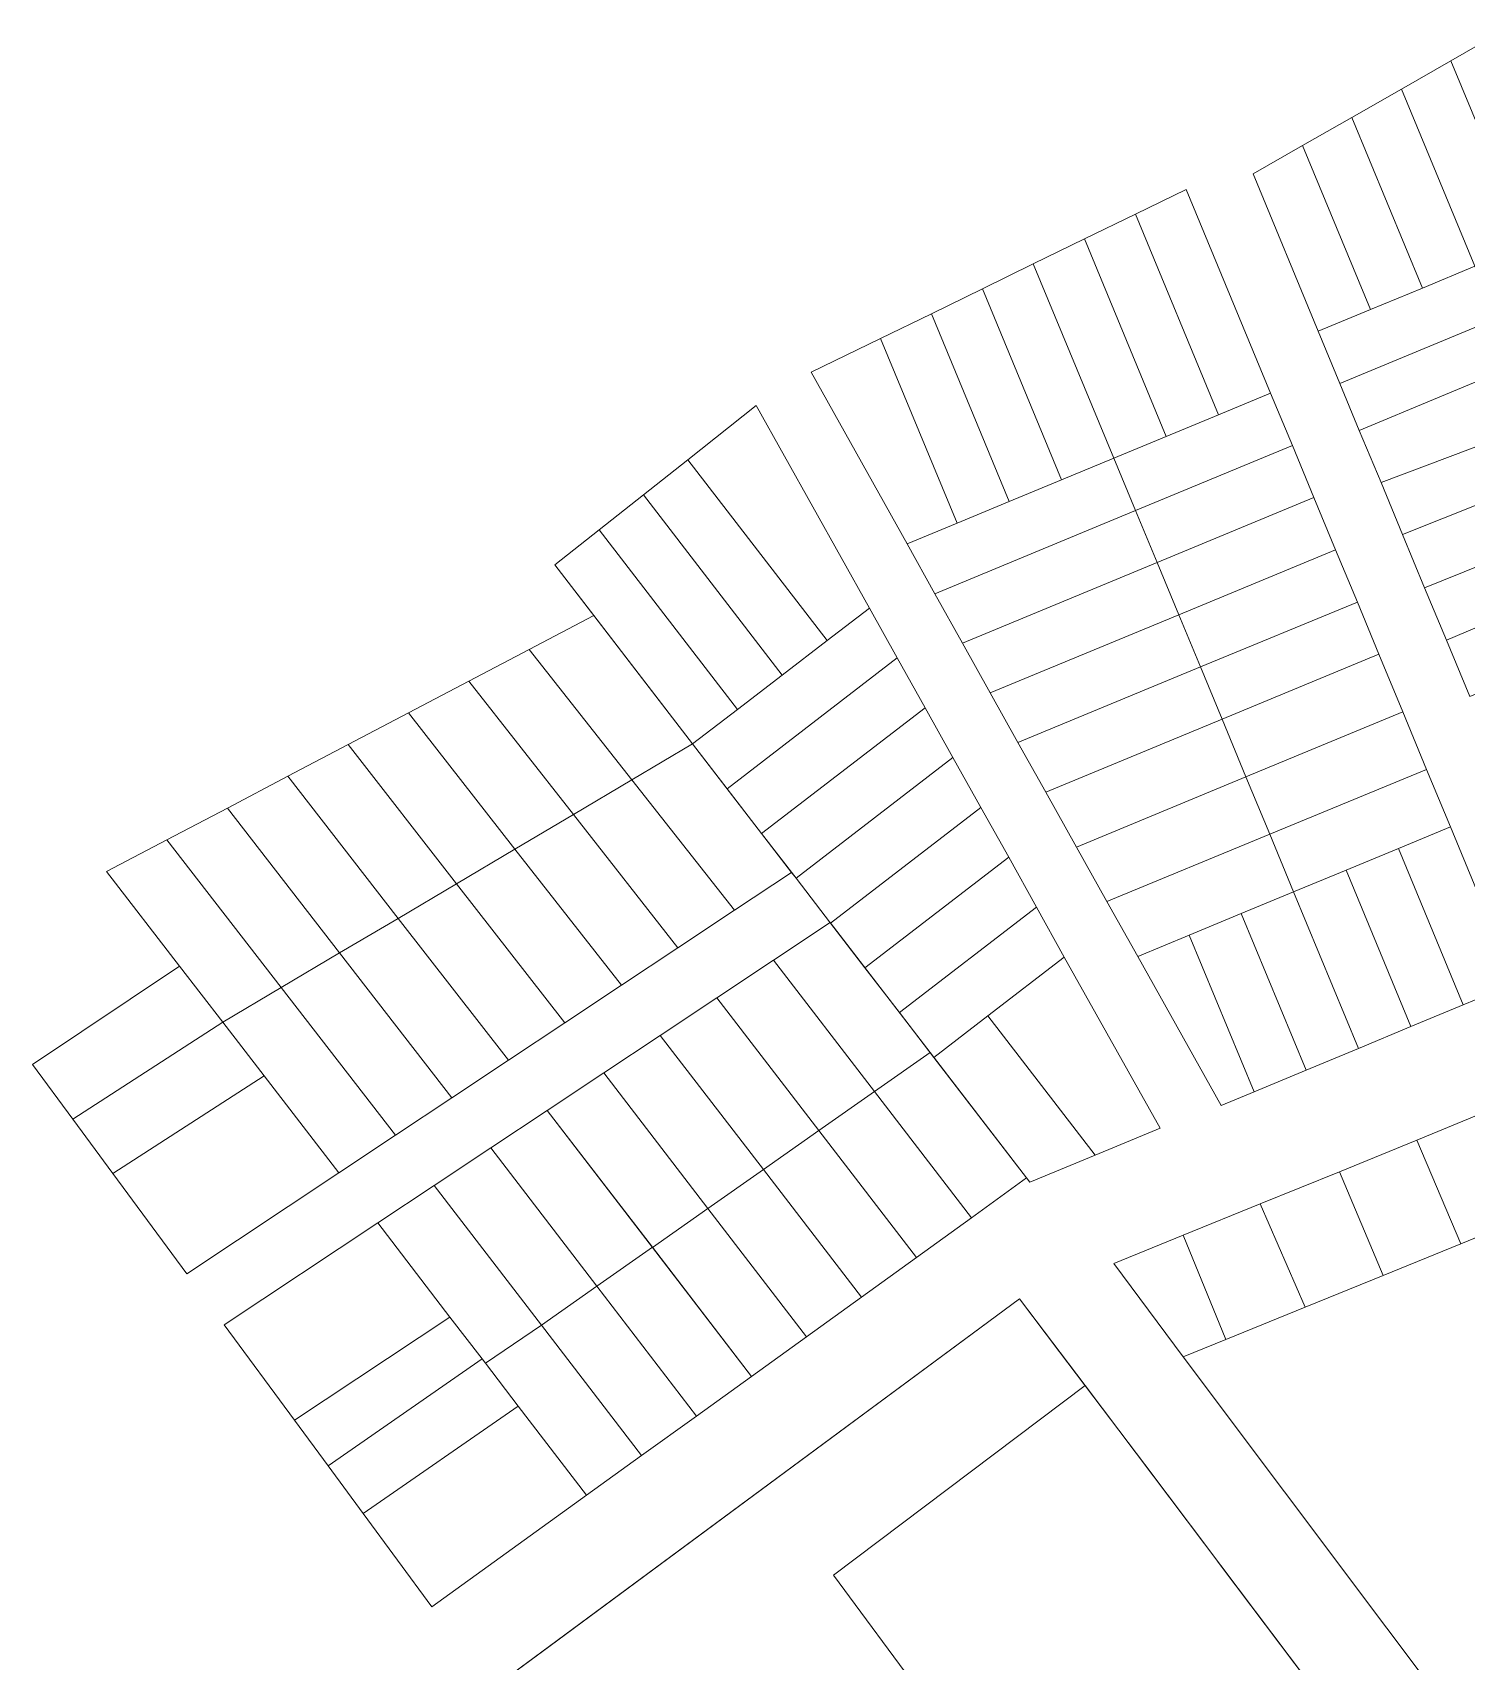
# Model space of a CAD drawing. Header units: metres. Extents: x 3873 to 16340, y -5213 to 3289.
# Drawn here: x 3881.9 to 4135.6, y 2550.4 to 2838.7 of the extents above; entities that cross this region are included whole.
import ezdxf

# ---------------------------------------------------------------- set-up
doc = ezdxf.new("R2010")
doc.units = ezdxf.units.M
doc.layers.add('CONTEXTO-MANZANAS', color=8, linetype='Continuous', lineweight=0, plot=False)
doc.layers.add('CONTEXTO-PARCELAS', color=9, linetype='Continuous', lineweight=0, plot=False)

msp = doc.modelspace()

# ---------------------------------------------------------------- linework, layer by layer
at = {"layer": 'CONTEXTO-MANZANAS'}
for points in [[(4132.82, 2833.69), (4141.57, 2838.69)], [(4136.16, 2721.19), (4132.04, 2731.13), (4128.16, 2740.44), (4124.25, 2749.88), (4120.47, 2759.04), (4116.63, 2768.29), (4113.19, 2776.6), (4109.35, 2785.85), (4097.82, 2813.69), (4106.57, 2818.69), (4115.32, 2823.69), (4124.07, 2828.69), (4132.82, 2833.69)], [(4067.97, 2802.16), (4077, 2806.57), (4085.97, 2810.94), (4100.94, 2774.85), (4104.79, 2765.6), (4108.6, 2756.38), (4112.44, 2747.13), (4116.29, 2737.88), (4120.1, 2728.66), (4124.32, 2718.47), (4128.54, 2708.29), (4132.75, 2698.1), (4144.22, 2670.41), (4135, 2666.6), (4125.75, 2662.75), (4116.5, 2658.91), (4107.25, 2655.07), (4098, 2651.22), (4092.16, 2648.82), (4077.41, 2675.19), (4071.97, 2684.88), (4066.57, 2694.54), (4061.13, 2704.25), (4056.22, 2713.04), (4051.32, 2721.82), (4046.41, 2730.6), (4041.5, 2739.38), (4036.6, 2748.19), (4019.63, 2778.57), (4031.88, 2784.54), (4040.91, 2788.94), (4049.94, 2793.35), (4058.94, 2797.75), (4067.97, 2802.16)], [(3974.28, 2744.49), (3982.12, 2750.69), (3989.97, 2756.89), (3997.82, 2763.09), (4009.91, 2772.68), (4029.93, 2736.84), (4034.86, 2728.01), (4039.79, 2719.19), (4044.72, 2710.37), (4049.65, 2701.54), (4054.58, 2692.72), (4059.5, 2683.89), (4064.43, 2675.07), (4081.41, 2644.79), (4069.87, 2640.01), (4058.33, 2635.22), (4041.35, 2657.31), (4035.25, 2665.23), (4029.15, 2673.16), (4023.05, 2681.08), (4016.96, 2689.01), (4016.16, 2690.04), (4010.86, 2696.94), (4004.76, 2704.86), (3998.66, 2712.79), (3981.17, 2735.54), (3974.28, 2744.49)], [(4023, 2681.16), (4040.68, 2658.18), (4057.75, 2635.98), (4047.98, 2628.93), (4038.25, 2621.91), (4028.51, 2614.89), (4018.79, 2607.88), (4009.07, 2600.86), (3999.33, 2593.83), (3989.63, 2586.84), (3979.89, 2579.82), (3952.51, 2560.06), (3940.35, 2576.57), (3934.13, 2585.02), (3928.2, 2593.08), (3915.75, 2609.99), (3942.92, 2628.02), (3952.92, 2634.66), (3962.92, 2641.29), (3972.92, 2647.93), (3982.93, 2654.57), (3992.93, 2661.21), (4002.93, 2667.84), (4012.96, 2674.5), (4023, 2681.16)], [(4139.46, 2532.41), (4085.43, 2604.3), (4073.2, 2620.85), (4085.46, 2625.87), (4099.08, 2631.42), (4113.1, 2637.05), (4126.78, 2642.69), (4140.4, 2648.27)], [(4063.6, 2605.22), (4078.66, 2585.25), (4090.69, 2569.25), (4092.16, 2567.29), (4131.29, 2515.38), (4079, 2476.76), (4034.79, 2444.07), (3960, 2543.25), (3972.07, 2552.16), (4056.5, 2614.57), (4063.6, 2605.22)]]:
    msp.add_lwpolyline(points, dxfattribs=at)
at = {"layer": 'CONTEXTO-PARCELAS'}
for points in [[(4146.32, 2801.16), (4132.82, 2833.69), (4141.57, 2838.69), (4155.54, 2804.97), (4146.32, 2801.16)], [(4146.32, 2801.16), (4132.82, 2833.69), (4141.57, 2838.69), (4155.54, 2804.97), (4146.32, 2801.16)], [(4146.32, 2801.16), (4132.82, 2833.69), (4141.57, 2838.69), (4155.54, 2804.97), (4146.32, 2801.16)], [(4137.07, 2797.32), (4124.07, 2828.69), (4132.82, 2833.69), (4146.32, 2801.16), (4137.07, 2797.32)], [(4137.07, 2797.32), (4124.07, 2828.69), (4132.82, 2833.69), (4146.32, 2801.16), (4137.07, 2797.32)], [(4137.07, 2797.32), (4124.07, 2828.69), (4132.82, 2833.69), (4146.32, 2801.16), (4137.07, 2797.32)], [(4127.82, 2793.47), (4115.32, 2823.69), (4124.07, 2828.69), (4137.07, 2797.32), (4127.82, 2793.47)], [(4127.82, 2793.47), (4115.32, 2823.69), (4124.07, 2828.69), (4137.07, 2797.32), (4127.82, 2793.47)], [(4127.82, 2793.47), (4115.32, 2823.69), (4124.07, 2828.69), (4137.07, 2797.32), (4127.82, 2793.47)], [(4118.6, 2789.66), (4106.57, 2818.69), (4115.32, 2823.69), (4127.82, 2793.47), (4118.6, 2789.66)], [(4118.6, 2789.66), (4106.57, 2818.69), (4115.32, 2823.69), (4127.82, 2793.47), (4118.6, 2789.66)], [(4118.6, 2789.66), (4106.57, 2818.69), (4115.32, 2823.69), (4127.82, 2793.47), (4118.6, 2789.66)], [(4109.35, 2785.85), (4097.82, 2813.69), (4106.57, 2818.69), (4118.6, 2789.66), (4109.35, 2785.85)], [(4109.35, 2785.85), (4097.82, 2813.69), (4106.57, 2818.69), (4118.6, 2789.66), (4109.35, 2785.85)], [(4109.35, 2785.85), (4097.82, 2813.69), (4106.57, 2818.69), (4118.6, 2789.66), (4109.35, 2785.85)], [(4077, 2806.57), (4085.97, 2810.94), (4100.94, 2774.85), (4091.72, 2771.04), (4077, 2806.57)], [(4077, 2806.57), (4085.97, 2810.94), (4100.94, 2774.85), (4091.72, 2771.04), (4077, 2806.57)], [(4077, 2806.57), (4085.97, 2810.94), (4100.94, 2774.85), (4091.72, 2771.04), (4077, 2806.57)], [(4067.97, 2802.16), (4077, 2806.57), (4091.72, 2771.04), (4082.47, 2767.19), (4067.97, 2802.16)], [(4067.97, 2802.16), (4077, 2806.57), (4091.72, 2771.04), (4082.47, 2767.19), (4067.97, 2802.16)], [(4067.97, 2802.16), (4077, 2806.57), (4091.72, 2771.04), (4082.47, 2767.19), (4067.97, 2802.16)], [(4058.94, 2797.75), (4067.97, 2802.16), (4082.47, 2767.19), (4073.19, 2763.35), (4058.94, 2797.75)], [(4058.94, 2797.75), (4067.97, 2802.16), (4082.47, 2767.19), (4073.19, 2763.35), (4058.94, 2797.75)], [(4058.94, 2797.75), (4067.97, 2802.16), (4082.47, 2767.19), (4073.19, 2763.35), (4058.94, 2797.75)], [(4063.94, 2759.54), (4049.94, 2793.35), (4058.94, 2797.75), (4073.19, 2763.35), (4063.94, 2759.54)], [(4063.94, 2759.54), (4049.94, 2793.35), (4058.94, 2797.75), (4073.19, 2763.35), (4063.94, 2759.54)], [(4063.94, 2759.54), (4049.94, 2793.35), (4058.94, 2797.75), (4073.19, 2763.35), (4063.94, 2759.54)], [(4109.35, 2785.85), (4118.6, 2789.66), (4127.82, 2793.47), (4137.07, 2797.32), (4140.88, 2788.07), (4113.19, 2776.6), (4109.35, 2785.85)], [(4109.35, 2785.85), (4118.6, 2789.66), (4127.82, 2793.47), (4137.07, 2797.32), (4140.88, 2788.07), (4113.19, 2776.6), (4109.35, 2785.85)], [(4109.35, 2785.85), (4118.6, 2789.66), (4127.82, 2793.47), (4137.07, 2797.32), (4140.88, 2788.07), (4113.19, 2776.6), (4109.35, 2785.85)], [(4054.69, 2755.69), (4040.91, 2788.94), (4049.94, 2793.35), (4063.94, 2759.54), (4054.69, 2755.69)], [(4054.69, 2755.69), (4040.91, 2788.94), (4049.94, 2793.35), (4063.94, 2759.54), (4054.69, 2755.69)], [(4054.69, 2755.69), (4040.91, 2788.94), (4049.94, 2793.35), (4063.94, 2759.54), (4054.69, 2755.69)], [(4045.44, 2751.85), (4031.88, 2784.54), (4040.91, 2788.94), (4054.69, 2755.69), (4045.44, 2751.85)], [(4045.44, 2751.85), (4031.88, 2784.54), (4040.91, 2788.94), (4054.69, 2755.69), (4045.44, 2751.85)], [(4045.44, 2751.85), (4031.88, 2784.54), (4040.91, 2788.94), (4054.69, 2755.69), (4045.44, 2751.85)], [(4116.63, 2768.29), (4113.19, 2776.6), (4140.88, 2788.07), (4144.35, 2779.82), (4116.63, 2768.29)], [(4116.63, 2768.29), (4113.19, 2776.6), (4140.88, 2788.07), (4144.35, 2779.82), (4116.63, 2768.29)], [(4116.63, 2768.29), (4113.19, 2776.6), (4140.88, 2788.07), (4144.35, 2779.82), (4116.63, 2768.29)], [(4036.6, 2748.19), (4019.63, 2778.57), (4031.88, 2784.54), (4045.44, 2751.85), (4036.6, 2748.19)], [(4036.6, 2748.19), (4019.63, 2778.57), (4031.88, 2784.54), (4045.44, 2751.85), (4036.6, 2748.19)], [(4036.6, 2748.19), (4019.63, 2778.57), (4031.88, 2784.54), (4045.44, 2751.85), (4036.6, 2748.19)], [(4144.35, 2779.82), (4144.69, 2778.85), (4148.54, 2769.6), (4120.47, 2759.04), (4116.63, 2768.29), (4144.35, 2779.82)], [(4144.35, 2779.82), (4144.69, 2778.85), (4148.54, 2769.6), (4120.47, 2759.04), (4116.63, 2768.29), (4144.35, 2779.82)], [(4144.35, 2779.82), (4144.69, 2778.85), (4148.54, 2769.6), (4120.47, 2759.04), (4116.63, 2768.29), (4144.35, 2779.82)], [(4077.04, 2754.1), (4073.19, 2763.35), (4082.47, 2767.19), (4091.72, 2771.04), (4100.94, 2774.85), (4104.79, 2765.6), (4077.04, 2754.1)], [(4077.04, 2754.1), (4073.19, 2763.35), (4082.47, 2767.19), (4091.72, 2771.04), (4100.94, 2774.85), (4104.79, 2765.6), (4077.04, 2754.1)], [(4077.04, 2754.1), (4073.19, 2763.35), (4082.47, 2767.19), (4091.72, 2771.04), (4100.94, 2774.85), (4104.79, 2765.6), (4077.04, 2754.1)], [(3997.82, 2763.09), (4009.91, 2772.68), (4029.93, 2736.84), (4022.44, 2731.08), (3997.82, 2763.09)], [(3997.82, 2763.09), (4009.91, 2772.68), (4029.93, 2736.84), (4022.44, 2731.08), (3997.82, 2763.09)], [(4124.25, 2749.88), (4120.47, 2759.04), (4148.54, 2769.6), (4152.1, 2760.97), (4124.25, 2749.88)], [(4124.25, 2749.88), (4120.47, 2759.04), (4148.54, 2769.6), (4152.1, 2760.97), (4124.25, 2749.88)], [(4124.25, 2749.88), (4120.47, 2759.04), (4148.54, 2769.6), (4152.1, 2760.97), (4124.25, 2749.88)], [(4077.04, 2754.1), (4104.79, 2765.6), (4108.6, 2756.38), (4080.85, 2744.88), (4077.04, 2754.1)], [(4077.04, 2754.1), (4104.79, 2765.6), (4108.6, 2756.38), (4080.85, 2744.88), (4077.04, 2754.1)], [(4077.04, 2754.1), (4104.79, 2765.6), (4108.6, 2756.38), (4080.85, 2744.88), (4077.04, 2754.1)], [(3989.97, 2756.89), (3997.82, 2763.09), (4022.44, 2731.08), (4014.52, 2724.98), (3989.97, 2756.89)], [(3989.97, 2756.89), (3997.82, 2763.09), (4022.44, 2731.08), (4014.52, 2724.98), (3989.97, 2756.89)], [(4041.5, 2739.38), (4036.6, 2748.19), (4045.44, 2751.85), (4054.69, 2755.69), (4063.94, 2759.54), (4073.19, 2763.35), (4077.04, 2754.1), (4041.5, 2739.38)], [(4041.5, 2739.38), (4036.6, 2748.19), (4045.44, 2751.85), (4054.69, 2755.69), (4063.94, 2759.54), (4073.19, 2763.35), (4077.04, 2754.1), (4041.5, 2739.38)], [(4041.5, 2739.38), (4036.6, 2748.19), (4045.44, 2751.85), (4054.69, 2755.69), (4063.94, 2759.54), (4073.19, 2763.35), (4077.04, 2754.1), (4041.5, 2739.38)], [(4128.16, 2740.44), (4124.25, 2749.88), (4152.1, 2760.97), (4152.35, 2760.38), (4155.97, 2751.63), (4128.16, 2740.44)], [(4128.16, 2740.44), (4124.25, 2749.88), (4152.1, 2760.97), (4152.35, 2760.38), (4155.97, 2751.63), (4128.16, 2740.44)], [(4128.16, 2740.44), (4124.25, 2749.88), (4152.1, 2760.97), (4152.35, 2760.38), (4155.97, 2751.63), (4128.16, 2740.44)], [(3982.12, 2750.69), (3989.97, 2756.89), (4014.52, 2724.98), (4006.59, 2718.89), (3982.12, 2750.69)], [(3982.12, 2750.69), (3989.97, 2756.89), (4014.52, 2724.98), (4006.59, 2718.89), (3982.12, 2750.69)], [(4084.69, 2735.63), (4080.85, 2744.88), (4108.6, 2756.38), (4112.44, 2747.13), (4084.69, 2735.63)], [(4084.69, 2735.63), (4080.85, 2744.88), (4108.6, 2756.38), (4112.44, 2747.13), (4084.69, 2735.63)], [(4084.69, 2735.63), (4080.85, 2744.88), (4108.6, 2756.38), (4112.44, 2747.13), (4084.69, 2735.63)], [(4046.41, 2730.6), (4041.5, 2739.38), (4077.04, 2754.1), (4080.85, 2744.88), (4046.41, 2730.6)], [(4046.41, 2730.6), (4041.5, 2739.38), (4077.04, 2754.1), (4080.85, 2744.88), (4046.41, 2730.6)], [(4046.41, 2730.6), (4041.5, 2739.38), (4077.04, 2754.1), (4080.85, 2744.88), (4046.41, 2730.6)], [(3974.28, 2744.49), (3982.12, 2750.69), (4006.59, 2718.89), (3998.66, 2712.79), (3974.28, 2744.49)], [(3974.28, 2744.49), (3982.12, 2750.69), (4006.59, 2718.89), (3998.66, 2712.79), (3974.28, 2744.49)], [(4132.04, 2731.13), (4128.16, 2740.44), (4155.97, 2751.63), (4156.19, 2751.13), (4159.63, 2742.82), (4132.04, 2731.13)], [(4132.04, 2731.13), (4128.16, 2740.44), (4155.97, 2751.63), (4156.19, 2751.13), (4159.63, 2742.82), (4132.04, 2731.13)], [(4132.04, 2731.13), (4128.16, 2740.44), (4155.97, 2751.63), (4156.19, 2751.13), (4159.63, 2742.82), (4132.04, 2731.13)], [(4046.41, 2730.6), (4080.85, 2744.88), (4084.69, 2735.63), (4051.32, 2721.82), (4046.41, 2730.6)], [(4046.41, 2730.6), (4080.85, 2744.88), (4084.69, 2735.63), (4051.32, 2721.82), (4046.41, 2730.6)], [(4046.41, 2730.6), (4080.85, 2744.88), (4084.69, 2735.63), (4051.32, 2721.82), (4046.41, 2730.6)], [(4088.5, 2726.41), (4084.69, 2735.63), (4112.44, 2747.13), (4116.29, 2737.88), (4088.5, 2726.41)], [(4088.5, 2726.41), (4084.69, 2735.63), (4112.44, 2747.13), (4116.29, 2737.88), (4088.5, 2726.41)], [(4088.5, 2726.41), (4084.69, 2735.63), (4112.44, 2747.13), (4116.29, 2737.88), (4088.5, 2726.41)], [(4132.04, 2731.13), (4159.63, 2742.82), (4160, 2741.91), (4163.85, 2732.66), (4136.16, 2721.19), (4132.04, 2731.13)], [(4132.04, 2731.13), (4159.63, 2742.82), (4160, 2741.91), (4163.85, 2732.66), (4136.16, 2721.19), (4132.04, 2731.13)], [(4132.04, 2731.13), (4159.63, 2742.82), (4160, 2741.91), (4163.85, 2732.66), (4136.16, 2721.19), (4132.04, 2731.13)], [(4029.93, 2736.84), (4034.86, 2728.01), (4004.76, 2704.86), (3998.66, 2712.79), (4006.59, 2718.89), (4014.52, 2724.98), (4022.44, 2731.08), (4029.93, 2736.84)], [(4029.93, 2736.84), (4034.86, 2728.01), (4004.76, 2704.86), (3998.66, 2712.79), (4006.59, 2718.89), (4014.52, 2724.98), (4022.44, 2731.08), (4029.93, 2736.84)], [(4088.5, 2726.41), (4116.29, 2737.88), (4120.1, 2728.66), (4092.35, 2717.19), (4088.5, 2726.41)], [(4088.5, 2726.41), (4116.29, 2737.88), (4120.1, 2728.66), (4092.35, 2717.19), (4088.5, 2726.41)], [(4088.5, 2726.41), (4116.29, 2737.88), (4120.1, 2728.66), (4092.35, 2717.19), (4088.5, 2726.41)], [(3981.17, 2735.54), (3998.66, 2712.79), (3987.91, 2706.42), (3969.73, 2729.53), (3981.17, 2735.54)], [(3981.17, 2735.54), (3998.66, 2712.79), (3987.91, 2706.42), (3969.73, 2729.53), (3981.17, 2735.54)], [(3981.17, 2735.54), (3998.66, 2712.79), (3987.91, 2706.42), (3969.73, 2729.53), (3981.17, 2735.54)], [(4056.22, 2713.04), (4051.32, 2721.82), (4084.69, 2735.63), (4088.5, 2726.41), (4056.22, 2713.04)], [(4056.22, 2713.04), (4051.32, 2721.82), (4084.69, 2735.63), (4088.5, 2726.41), (4056.22, 2713.04)], [(4056.22, 2713.04), (4051.32, 2721.82), (4084.69, 2735.63), (4088.5, 2726.41), (4056.22, 2713.04)], [(3969.73, 2729.53), (3987.91, 2706.42), (3977.56, 2700.29), (3959.05, 2723.91), (3969.73, 2729.53)], [(3969.73, 2729.53), (3987.91, 2706.42), (3977.56, 2700.29), (3959.05, 2723.91), (3969.73, 2729.53)], [(3969.73, 2729.53), (3987.91, 2706.42), (3977.56, 2700.29), (3959.05, 2723.91), (3969.73, 2729.53)], [(4034.86, 2728.01), (4039.79, 2719.19), (4010.86, 2696.94), (4004.76, 2704.86), (4034.86, 2728.01)], [(4034.86, 2728.01), (4039.79, 2719.19), (4010.86, 2696.94), (4004.76, 2704.86), (4034.86, 2728.01)], [(4096.57, 2706.97), (4092.35, 2717.19), (4120.1, 2728.66), (4124.32, 2718.47), (4096.57, 2706.97)], [(4096.57, 2706.97), (4092.35, 2717.19), (4120.1, 2728.66), (4124.32, 2718.47), (4096.57, 2706.97)], [(4096.57, 2706.97), (4092.35, 2717.19), (4120.1, 2728.66), (4124.32, 2718.47), (4096.57, 2706.97)], [(4056.22, 2713.04), (4088.5, 2726.41), (4092.35, 2717.19), (4061.13, 2704.25), (4056.22, 2713.04)], [(4056.22, 2713.04), (4088.5, 2726.41), (4092.35, 2717.19), (4061.13, 2704.25), (4056.22, 2713.04)], [(4056.22, 2713.04), (4088.5, 2726.41), (4092.35, 2717.19), (4061.13, 2704.25), (4056.22, 2713.04)], [(3959.05, 2723.91), (3977.56, 2700.29), (3967.22, 2694.17), (3948.37, 2718.29), (3959.05, 2723.91)], [(3959.05, 2723.91), (3977.56, 2700.29), (3967.22, 2694.17), (3948.37, 2718.29), (3959.05, 2723.91)], [(3959.05, 2723.91), (3977.56, 2700.29), (3967.22, 2694.17), (3948.37, 2718.29), (3959.05, 2723.91)], [(4039.79, 2719.19), (4044.72, 2710.37), (4016.96, 2689.01), (4010.86, 2696.94), (4039.79, 2719.19)], [(4039.79, 2719.19), (4044.72, 2710.37), (4016.96, 2689.01), (4010.86, 2696.94), (4039.79, 2719.19)], [(3948.37, 2718.29), (3967.22, 2694.17), (3956.88, 2688.05), (3937.68, 2712.68), (3948.37, 2718.29)], [(3948.37, 2718.29), (3967.22, 2694.17), (3956.88, 2688.05), (3937.68, 2712.68), (3948.37, 2718.29)], [(3948.37, 2718.29), (3967.22, 2694.17), (3956.88, 2688.05), (3937.68, 2712.68), (3948.37, 2718.29)], [(4066.57, 2694.54), (4061.13, 2704.25), (4092.35, 2717.19), (4096.57, 2706.97), (4066.57, 2694.54)], [(4066.57, 2694.54), (4061.13, 2704.25), (4092.35, 2717.19), (4096.57, 2706.97), (4066.57, 2694.54)], [(4066.57, 2694.54), (4061.13, 2704.25), (4092.35, 2717.19), (4096.57, 2706.97), (4066.57, 2694.54)], [(4096.57, 2706.97), (4124.32, 2718.47), (4128.54, 2708.29), (4100.79, 2696.82), (4096.57, 2706.97)], [(4096.57, 2706.97), (4124.32, 2718.47), (4128.54, 2708.29), (4100.79, 2696.82), (4096.57, 2706.97)], [(4096.57, 2706.97), (4124.32, 2718.47), (4128.54, 2708.29), (4100.79, 2696.82), (4096.57, 2706.97)], [(4006.06, 2683.34), (3987.91, 2706.42), (3998.66, 2712.79), (4016.16, 2690.04), (4006.06, 2683.34)], [(4006.06, 2683.34), (3987.91, 2706.42), (3998.66, 2712.79), (4016.16, 2690.04), (4006.06, 2683.34)], [(4006.06, 2683.34), (3987.91, 2706.42), (3998.66, 2712.79), (4016.16, 2690.04), (4006.06, 2683.34)], [(3937.68, 2712.68), (3956.88, 2688.05), (3946.53, 2681.92), (3927, 2707.06), (3937.68, 2712.68)], [(3937.68, 2712.68), (3956.88, 2688.05), (3946.53, 2681.92), (3927, 2707.06), (3937.68, 2712.68)], [(3937.68, 2712.68), (3956.88, 2688.05), (3946.53, 2681.92), (3927, 2707.06), (3937.68, 2712.68)], [(4044.72, 2710.37), (4049.65, 2701.54), (4023.05, 2681.08), (4016.96, 2689.01), (4044.72, 2710.37)], [(4044.72, 2710.37), (4049.65, 2701.54), (4023.05, 2681.08), (4016.96, 2689.01), (4044.72, 2710.37)], [(3927, 2707.06), (3946.53, 2681.92), (3936.19, 2675.8), (3916.32, 2701.44), (3927, 2707.06)], [(3927, 2707.06), (3946.53, 2681.92), (3936.19, 2675.8), (3916.32, 2701.44), (3927, 2707.06)], [(3927, 2707.06), (3946.53, 2681.92), (3936.19, 2675.8), (3916.32, 2701.44), (3927, 2707.06)], [(4105, 2686.63), (4100.79, 2696.82), (4128.54, 2708.29), (4132.75, 2698.1), (4123.54, 2694.29), (4114.29, 2690.47), (4105, 2686.63)], [(4105, 2686.63), (4100.79, 2696.82), (4128.54, 2708.29), (4132.75, 2698.1), (4123.54, 2694.29), (4114.29, 2690.47), (4105, 2686.63)], [(4105, 2686.63), (4100.79, 2696.82), (4128.54, 2708.29), (4132.75, 2698.1), (4123.54, 2694.29), (4114.29, 2690.47), (4105, 2686.63)], [(3996.06, 2676.7), (3977.56, 2700.29), (3987.91, 2706.42), (4006.06, 2683.34), (3996.06, 2676.7)], [(3996.06, 2676.7), (3977.56, 2700.29), (3987.91, 2706.42), (4006.06, 2683.34), (3996.06, 2676.7)], [(3996.06, 2676.7), (3977.56, 2700.29), (3987.91, 2706.42), (4006.06, 2683.34), (3996.06, 2676.7)], [(4066.57, 2694.54), (4096.57, 2706.97), (4100.79, 2696.82), (4071.97, 2684.88), (4066.57, 2694.54)], [(4066.57, 2694.54), (4096.57, 2706.97), (4100.79, 2696.82), (4071.97, 2684.88), (4066.57, 2694.54)], [(4066.57, 2694.54), (4096.57, 2706.97), (4100.79, 2696.82), (4071.97, 2684.88), (4066.57, 2694.54)], [(3916.32, 2701.44), (3936.19, 2675.8), (3925.85, 2669.68), (3905.63, 2695.82), (3916.32, 2701.44)], [(3916.32, 2701.44), (3936.19, 2675.8), (3925.85, 2669.68), (3905.63, 2695.82), (3916.32, 2701.44)], [(3916.32, 2701.44), (3936.19, 2675.8), (3925.85, 2669.68), (3905.63, 2695.82), (3916.32, 2701.44)], [(4049.65, 2701.54), (4054.58, 2692.72), (4029.15, 2673.16), (4023.05, 2681.08), (4049.65, 2701.54)], [(4049.65, 2701.54), (4054.58, 2692.72), (4029.15, 2673.16), (4023.05, 2681.08), (4049.65, 2701.54)], [(3986.06, 2670.07), (3967.22, 2694.17), (3977.56, 2700.29), (3996.06, 2676.7), (3986.06, 2670.07)], [(3986.06, 2670.07), (3967.22, 2694.17), (3977.56, 2700.29), (3996.06, 2676.7), (3986.06, 2670.07)], [(3986.06, 2670.07), (3967.22, 2694.17), (3977.56, 2700.29), (3996.06, 2676.7), (3986.06, 2670.07)], [(3905.63, 2695.82), (3925.85, 2669.68), (3915.51, 2663.55), (3907.85, 2673.47), (3894.95, 2690.21), (3905.63, 2695.82)], [(3905.63, 2695.82), (3925.85, 2669.68), (3915.51, 2663.55), (3907.85, 2673.47), (3894.95, 2690.21), (3905.63, 2695.82)], [(3905.63, 2695.82), (3925.85, 2669.68), (3915.51, 2663.55), (3907.85, 2673.47), (3894.95, 2690.21), (3905.63, 2695.82)], [(4077.41, 2675.19), (4071.97, 2684.88), (4100.79, 2696.82), (4105, 2686.63), (4095.75, 2682.79), (4086.5, 2678.94), (4077.41, 2675.19)], [(4077.41, 2675.19), (4071.97, 2684.88), (4100.79, 2696.82), (4105, 2686.63), (4095.75, 2682.79), (4086.5, 2678.94), (4077.41, 2675.19)], [(4077.41, 2675.19), (4071.97, 2684.88), (4100.79, 2696.82), (4105, 2686.63), (4095.75, 2682.79), (4086.5, 2678.94), (4077.41, 2675.19)], [(4135, 2666.6), (4123.54, 2694.29), (4132.75, 2698.1), (4144.22, 2670.41), (4135, 2666.6)], [(4135, 2666.6), (4123.54, 2694.29), (4132.75, 2698.1), (4144.22, 2670.41), (4135, 2666.6)], [(4135, 2666.6), (4123.54, 2694.29), (4132.75, 2698.1), (4144.22, 2670.41), (4135, 2666.6)], [(3976.06, 2663.43), (3956.88, 2688.05), (3967.22, 2694.17), (3986.06, 2670.07), (3976.06, 2663.43)], [(3976.06, 2663.43), (3956.88, 2688.05), (3967.22, 2694.17), (3986.06, 2670.07), (3976.06, 2663.43)], [(3976.06, 2663.43), (3956.88, 2688.05), (3967.22, 2694.17), (3986.06, 2670.07), (3976.06, 2663.43)], [(4054.58, 2692.72), (4059.5, 2683.89), (4035.25, 2665.23), (4029.15, 2673.16), (4054.58, 2692.72)], [(4054.58, 2692.72), (4059.5, 2683.89), (4035.25, 2665.23), (4029.15, 2673.16), (4054.58, 2692.72)], [(4125.75, 2662.75), (4114.29, 2690.47), (4123.54, 2694.29), (4135, 2666.6), (4125.75, 2662.75)], [(4125.75, 2662.75), (4114.29, 2690.47), (4123.54, 2694.29), (4135, 2666.6), (4125.75, 2662.75)], [(4125.75, 2662.75), (4114.29, 2690.47), (4123.54, 2694.29), (4135, 2666.6), (4125.75, 2662.75)], [(4116.5, 2658.91), (4105, 2686.63), (4114.29, 2690.47), (4125.75, 2662.75), (4116.5, 2658.91)], [(4116.5, 2658.91), (4105, 2686.63), (4114.29, 2690.47), (4125.75, 2662.75), (4116.5, 2658.91)], [(4116.5, 2658.91), (4105, 2686.63), (4114.29, 2690.47), (4125.75, 2662.75), (4116.5, 2658.91)], [(3966.06, 2656.8), (3946.53, 2681.92), (3956.88, 2688.05), (3976.06, 2663.43), (3966.06, 2656.8)], [(3966.06, 2656.8), (3946.53, 2681.92), (3956.88, 2688.05), (3976.06, 2663.43), (3966.06, 2656.8)], [(3966.06, 2656.8), (3946.53, 2681.92), (3956.88, 2688.05), (3976.06, 2663.43), (3966.06, 2656.8)], [(4107.25, 2655.07), (4095.75, 2682.79), (4105, 2686.63), (4116.5, 2658.91), (4107.25, 2655.07)], [(4107.25, 2655.07), (4095.75, 2682.79), (4105, 2686.63), (4116.5, 2658.91), (4107.25, 2655.07)], [(4107.25, 2655.07), (4095.75, 2682.79), (4105, 2686.63), (4116.5, 2658.91), (4107.25, 2655.07)], [(3956.06, 2650.16), (3936.19, 2675.8), (3946.53, 2681.92), (3966.06, 2656.8), (3956.06, 2650.16)], [(3956.06, 2650.16), (3936.19, 2675.8), (3946.53, 2681.92), (3966.06, 2656.8), (3956.06, 2650.16)], [(3956.06, 2650.16), (3936.19, 2675.8), (3946.53, 2681.92), (3966.06, 2656.8), (3956.06, 2650.16)], [(4023, 2681.16), (4040.68, 2658.18), (4030.82, 2651.26), (4012.96, 2674.5), (4023, 2681.16)], [(4023, 2681.16), (4040.68, 2658.18), (4030.82, 2651.26), (4012.96, 2674.5), (4023, 2681.16)], [(4023, 2681.16), (4040.68, 2658.18), (4030.82, 2651.26), (4012.96, 2674.5), (4023, 2681.16)], [(4059.5, 2683.89), (4064.43, 2675.07), (4050.91, 2664.66), (4041.35, 2657.31), (4035.25, 2665.23), (4059.5, 2683.89)], [(4059.5, 2683.89), (4064.43, 2675.07), (4050.91, 2664.66), (4041.35, 2657.31), (4035.25, 2665.23), (4059.5, 2683.89)], [(4098, 2651.22), (4086.5, 2678.94), (4095.75, 2682.79), (4107.25, 2655.07), (4098, 2651.22)], [(4098, 2651.22), (4086.5, 2678.94), (4095.75, 2682.79), (4107.25, 2655.07), (4098, 2651.22)], [(4098, 2651.22), (4086.5, 2678.94), (4095.75, 2682.79), (4107.25, 2655.07), (4098, 2651.22)], [(4077.41, 2675.19), (4086.5, 2678.94), (4098, 2651.22), (4092.16, 2648.82), (4077.41, 2675.19)], [(4077.41, 2675.19), (4086.5, 2678.94), (4098, 2651.22), (4092.16, 2648.82), (4077.41, 2675.19)], [(4077.41, 2675.19), (4086.5, 2678.94), (4098, 2651.22), (4092.16, 2648.82), (4077.41, 2675.19)], [(3946.06, 2643.53), (3925.85, 2669.68), (3936.19, 2675.8), (3956.06, 2650.16), (3946.06, 2643.53)], [(3946.06, 2643.53), (3925.85, 2669.68), (3936.19, 2675.8), (3956.06, 2650.16), (3946.06, 2643.53)], [(3946.06, 2643.53), (3925.85, 2669.68), (3936.19, 2675.8), (3956.06, 2650.16), (3946.06, 2643.53)], [(3881.85, 2656.07), (3907.85, 2673.47), (3915.51, 2663.55), (3888.97, 2646.4), (3881.85, 2656.07)], [(3881.85, 2656.07), (3907.85, 2673.47), (3915.51, 2663.55), (3888.97, 2646.4), (3881.85, 2656.07)], [(3881.85, 2656.07), (3907.85, 2673.47), (3915.51, 2663.55), (3888.97, 2646.4), (3881.85, 2656.07)], [(4012.96, 2674.5), (4030.82, 2651.26), (4020.99, 2644.36), (4002.93, 2667.84), (4012.96, 2674.5)], [(4012.96, 2674.5), (4030.82, 2651.26), (4020.99, 2644.36), (4002.93, 2667.84), (4012.96, 2674.5)], [(4012.96, 2674.5), (4030.82, 2651.26), (4020.99, 2644.36), (4002.93, 2667.84), (4012.96, 2674.5)], [(4064.43, 2675.07), (4081.41, 2644.79), (4069.87, 2640.01), (4050.91, 2664.66), (4064.43, 2675.07)], [(4064.43, 2675.07), (4081.41, 2644.79), (4069.87, 2640.01), (4050.91, 2664.66), (4064.43, 2675.07)], [(3915.51, 2663.55), (3925.85, 2669.68), (3946.06, 2643.53), (3936.06, 2636.9), (3922.83, 2654.05), (3915.51, 2663.55)], [(3915.51, 2663.55), (3925.85, 2669.68), (3946.06, 2643.53), (3936.06, 2636.9), (3922.83, 2654.05), (3915.51, 2663.55)], [(3915.51, 2663.55), (3925.85, 2669.68), (3946.06, 2643.53), (3936.06, 2636.9), (3922.83, 2654.05), (3915.51, 2663.55)], [(4002.93, 2667.84), (4020.99, 2644.36), (4011.17, 2637.47), (3992.93, 2661.21), (4002.93, 2667.84)], [(4002.93, 2667.84), (4020.99, 2644.36), (4011.17, 2637.47), (3992.93, 2661.21), (4002.93, 2667.84)], [(4002.93, 2667.84), (4020.99, 2644.36), (4011.17, 2637.47), (3992.93, 2661.21), (4002.93, 2667.84)], [(4069.87, 2640.01), (4058.33, 2635.22), (4041.35, 2657.31), (4050.91, 2664.66), (4069.87, 2640.01)], [(4069.87, 2640.01), (4058.33, 2635.22), (4041.35, 2657.31), (4050.91, 2664.66), (4069.87, 2640.01)], [(3888.97, 2646.4), (3915.51, 2663.55), (3922.83, 2654.05), (3896.08, 2636.74), (3888.97, 2646.4)], [(3888.97, 2646.4), (3915.51, 2663.55), (3922.83, 2654.05), (3896.08, 2636.74), (3888.97, 2646.4)], [(3888.97, 2646.4), (3915.51, 2663.55), (3922.83, 2654.05), (3896.08, 2636.74), (3888.97, 2646.4)], [(3992.93, 2661.21), (4011.17, 2637.47), (4001.35, 2630.58), (3982.93, 2654.57), (3992.93, 2661.21)], [(3992.93, 2661.21), (4011.17, 2637.47), (4001.35, 2630.58), (3982.93, 2654.57), (3992.93, 2661.21)], [(3992.93, 2661.21), (4011.17, 2637.47), (4001.35, 2630.58), (3982.93, 2654.57), (3992.93, 2661.21)], [(4030.82, 2651.26), (4040.68, 2658.18), (4057.75, 2635.98), (4047.98, 2628.93), (4030.82, 2651.26)], [(4030.82, 2651.26), (4040.68, 2658.18), (4057.75, 2635.98), (4047.98, 2628.93), (4030.82, 2651.26)], [(4030.82, 2651.26), (4040.68, 2658.18), (4057.75, 2635.98), (4047.98, 2628.93), (4030.82, 2651.26)], [(3896.08, 2636.74), (3922.83, 2654.05), (3936.06, 2636.9), (3909.12, 2619.02), (3896.08, 2636.74)], [(3896.08, 2636.74), (3922.83, 2654.05), (3936.06, 2636.9), (3909.12, 2619.02), (3896.08, 2636.74)], [(3896.08, 2636.74), (3922.83, 2654.05), (3936.06, 2636.9), (3909.12, 2619.02), (3896.08, 2636.74)], [(3982.93, 2654.57), (4001.35, 2630.58), (3991.54, 2623.69), (3972.92, 2647.93), (3982.93, 2654.57)], [(3982.93, 2654.57), (4001.35, 2630.58), (3991.54, 2623.69), (3972.92, 2647.93), (3982.93, 2654.57)], [(3982.93, 2654.57), (4001.35, 2630.58), (3991.54, 2623.69), (3972.92, 2647.93), (3982.93, 2654.57)], [(4020.99, 2644.36), (4030.82, 2651.26), (4047.98, 2628.93), (4038.25, 2621.91), (4020.99, 2644.36)], [(4020.99, 2644.36), (4030.82, 2651.26), (4047.98, 2628.93), (4038.25, 2621.91), (4020.99, 2644.36)], [(4020.99, 2644.36), (4030.82, 2651.26), (4047.98, 2628.93), (4038.25, 2621.91), (4020.99, 2644.36)], [(3972.92, 2647.93), (3991.53, 2623.7), (3981.7, 2616.81), (3962.92, 2641.29), (3972.92, 2647.93)], [(3972.92, 2647.93), (3991.53, 2623.7), (3981.7, 2616.81), (3962.92, 2641.29), (3972.92, 2647.93)], [(3972.92, 2647.93), (3991.53, 2623.7), (3981.7, 2616.81), (3962.92, 2641.29), (3972.92, 2647.93)], [(4140.4, 2648.27), (4147.98, 2629.78), (4134.59, 2624.33), (4126.78, 2642.69), (4140.4, 2648.27)], [(4140.4, 2648.27), (4147.98, 2629.78), (4134.59, 2624.33), (4126.78, 2642.69), (4140.4, 2648.27)], [(4011.17, 2637.47), (4020.99, 2644.36), (4038.25, 2621.91), (4028.51, 2614.89), (4011.17, 2637.47)], [(4011.17, 2637.47), (4020.99, 2644.36), (4038.25, 2621.91), (4028.51, 2614.89), (4011.17, 2637.47)], [(4011.17, 2637.47), (4020.99, 2644.36), (4038.25, 2621.91), (4028.51, 2614.89), (4011.17, 2637.47)], [(3962.92, 2641.29), (3981.7, 2616.81), (3971.9, 2609.93), (3952.92, 2634.66), (3962.92, 2641.29)], [(3962.92, 2641.29), (3981.7, 2616.81), (3971.9, 2609.93), (3952.92, 2634.66), (3962.92, 2641.29)], [(3962.92, 2641.29), (3981.7, 2616.81), (3971.9, 2609.93), (3952.92, 2634.66), (3962.92, 2641.29)], [(4126.78, 2642.69), (4134.59, 2624.33), (4120.85, 2618.73), (4113.1, 2637.05), (4126.78, 2642.69)], [(4126.78, 2642.69), (4134.59, 2624.33), (4120.85, 2618.73), (4113.1, 2637.05), (4126.78, 2642.69)], [(4001.35, 2630.58), (4011.17, 2637.47), (4028.51, 2614.89), (4018.79, 2607.88), (4001.35, 2630.58)], [(4001.35, 2630.58), (4011.17, 2637.47), (4028.51, 2614.89), (4018.79, 2607.88), (4001.35, 2630.58)], [(4001.35, 2630.58), (4011.17, 2637.47), (4028.51, 2614.89), (4018.79, 2607.88), (4001.35, 2630.58)], [(4113.1, 2637.05), (4120.85, 2618.73), (4107.07, 2613.11), (4099.08, 2631.42), (4113.1, 2637.05)], [(4113.1, 2637.05), (4120.85, 2618.73), (4107.07, 2613.11), (4099.08, 2631.42), (4113.1, 2637.05)], [(3952.92, 2634.66), (3971.9, 2609.93), (3961.98, 2603.17), (3961.4, 2603.93), (3955.7, 2611.36), (3942.92, 2628.02), (3952.92, 2634.66)], [(3952.92, 2634.66), (3971.9, 2609.93), (3961.98, 2603.17), (3961.4, 2603.93), (3955.7, 2611.36), (3942.92, 2628.02), (3952.92, 2634.66)], [(3952.92, 2634.66), (3971.9, 2609.93), (3961.98, 2603.17), (3961.4, 2603.93), (3955.7, 2611.36), (3942.92, 2628.02), (3952.92, 2634.66)], [(3991.54, 2623.69), (4001.35, 2630.58), (4018.79, 2607.88), (4009.07, 2600.86), (3991.54, 2623.69)], [(3991.54, 2623.69), (4001.35, 2630.58), (4018.79, 2607.88), (4009.07, 2600.86), (3991.54, 2623.69)], [(3991.54, 2623.69), (4001.35, 2630.58), (4018.79, 2607.88), (4009.07, 2600.86), (3991.54, 2623.69)], [(4099.08, 2631.42), (4107.07, 2613.11), (4092.99, 2607.38), (4085.46, 2625.87), (4099.08, 2631.42)], [(4099.08, 2631.42), (4107.07, 2613.11), (4092.99, 2607.38), (4085.46, 2625.87), (4099.08, 2631.42)], [(3942.92, 2628.02), (3955.7, 2611.36), (3928.2, 2593.08), (3915.75, 2609.99), (3942.92, 2628.02)], [(3942.92, 2628.02), (3955.7, 2611.36), (3928.2, 2593.08), (3915.75, 2609.99), (3942.92, 2628.02)], [(3942.92, 2628.02), (3955.7, 2611.36), (3928.2, 2593.08), (3915.75, 2609.99), (3942.92, 2628.02)], [(4186.8, 2567.81), (4139.46, 2532.41), (4085.43, 2604.3), (4092.99, 2607.38), (4107.07, 2613.11), (4120.85, 2618.73), (4134.59, 2624.33), (4142.69, 2627.63), (4186.8, 2567.81)], [(4186.8, 2567.81), (4139.46, 2532.41), (4085.43, 2604.3), (4092.99, 2607.38), (4107.07, 2613.11), (4120.85, 2618.73), (4134.59, 2624.33), (4142.69, 2627.63), (4186.8, 2567.81)], [(3981.7, 2616.81), (3991.53, 2623.7), (4009.07, 2600.86), (3999.33, 2593.83), (3981.7, 2616.81)], [(3981.7, 2616.81), (3991.53, 2623.7), (4009.07, 2600.86), (3999.33, 2593.83), (3981.7, 2616.81)], [(3981.7, 2616.81), (3991.53, 2623.7), (4009.07, 2600.86), (3999.33, 2593.83), (3981.7, 2616.81)], [(4085.46, 2625.87), (4092.99, 2607.38), (4085.43, 2604.3), (4073.2, 2620.85), (4085.46, 2625.87)], [(4085.46, 2625.87), (4092.99, 2607.38), (4085.43, 2604.3), (4073.2, 2620.85), (4085.46, 2625.87)], [(3971.9, 2609.93), (3981.7, 2616.81), (3999.33, 2593.83), (3989.63, 2586.84), (3971.9, 2609.93)], [(3971.9, 2609.93), (3981.7, 2616.81), (3999.33, 2593.83), (3989.63, 2586.84), (3971.9, 2609.93)], [(3971.9, 2609.93), (3981.7, 2616.81), (3999.33, 2593.83), (3989.63, 2586.84), (3971.9, 2609.93)], [(4056.5, 2614.57), (4068.11, 2599.24), (4023.57, 2565.66), (4085.63, 2481.65), (4083.66, 2480.19), (4045.38, 2532), (3996.35, 2495.05), (3960, 2543.25), (4056.5, 2614.57)], [(4056.5, 2614.57), (4068.11, 2599.24), (4023.57, 2565.66), (4085.63, 2481.65), (4083.66, 2480.19), (4045.38, 2532), (3996.35, 2495.05), (3960, 2543.25), (4056.5, 2614.57)], [(4056.5, 2614.57), (4068.11, 2599.24), (4023.57, 2565.66), (4085.63, 2481.65), (4083.66, 2480.19), (4045.38, 2532), (3996.35, 2495.05), (3960, 2543.25), (4056.5, 2614.57)], [(3928.2, 2593.08), (3955.7, 2611.36), (3961.4, 2603.93), (3934.13, 2585.02), (3928.2, 2593.08)], [(3928.2, 2593.08), (3955.7, 2611.36), (3961.4, 2603.93), (3934.13, 2585.02), (3928.2, 2593.08)], [(3928.2, 2593.08), (3955.7, 2611.36), (3961.4, 2603.93), (3934.13, 2585.02), (3928.2, 2593.08)], [(3961.98, 2603.17), (3971.9, 2609.93), (3989.63, 2586.84), (3979.9, 2579.82), (3967.8, 2595.59), (3961.98, 2603.17)], [(3961.98, 2603.17), (3971.9, 2609.93), (3989.63, 2586.84), (3979.9, 2579.82), (3967.8, 2595.59), (3961.98, 2603.17)], [(3961.98, 2603.17), (3971.9, 2609.93), (3989.63, 2586.84), (3979.9, 2579.82), (3967.8, 2595.59), (3961.98, 2603.17)], [(3934.13, 2585.02), (3961.4, 2603.93), (3961.98, 2603.17), (3967.8, 2595.59), (3940.35, 2576.57), (3934.13, 2585.02)], [(3934.13, 2585.02), (3961.4, 2603.93), (3961.98, 2603.17), (3967.8, 2595.59), (3940.35, 2576.57), (3934.13, 2585.02)], [(3934.13, 2585.02), (3961.4, 2603.93), (3961.98, 2603.17), (3967.8, 2595.59), (3940.35, 2576.57), (3934.13, 2585.02)], [(4023.57, 2565.66), (4068.11, 2599.24), (4131.29, 2515.38), (4121.85, 2508.41), (4106.38, 2529.32), (4086.41, 2514.29), (4101.73, 2493.55), (4085.63, 2481.65), (4023.57, 2565.66)], [(4023.57, 2565.66), (4068.11, 2599.24), (4131.29, 2515.38), (4121.85, 2508.41), (4106.38, 2529.32), (4086.41, 2514.29), (4101.73, 2493.55), (4085.63, 2481.65), (4023.57, 2565.66)], [(4023.57, 2565.66), (4068.11, 2599.24), (4131.29, 2515.38), (4121.85, 2508.41), (4106.38, 2529.32), (4086.41, 2514.29), (4101.73, 2493.55), (4085.63, 2481.65), (4023.57, 2565.66)], [(3940.35, 2576.57), (3967.8, 2595.59), (3979.89, 2579.82), (3952.51, 2560.06), (3940.35, 2576.57)], [(3940.35, 2576.57), (3967.8, 2595.59), (3979.89, 2579.82), (3952.51, 2560.06), (3940.35, 2576.57)], [(3940.35, 2576.57), (3967.8, 2595.59), (3979.89, 2579.82), (3952.51, 2560.06), (3940.35, 2576.57)]]:
    msp.add_lwpolyline(points, dxfattribs=at)

doc.saveas('drawing.dxf')
